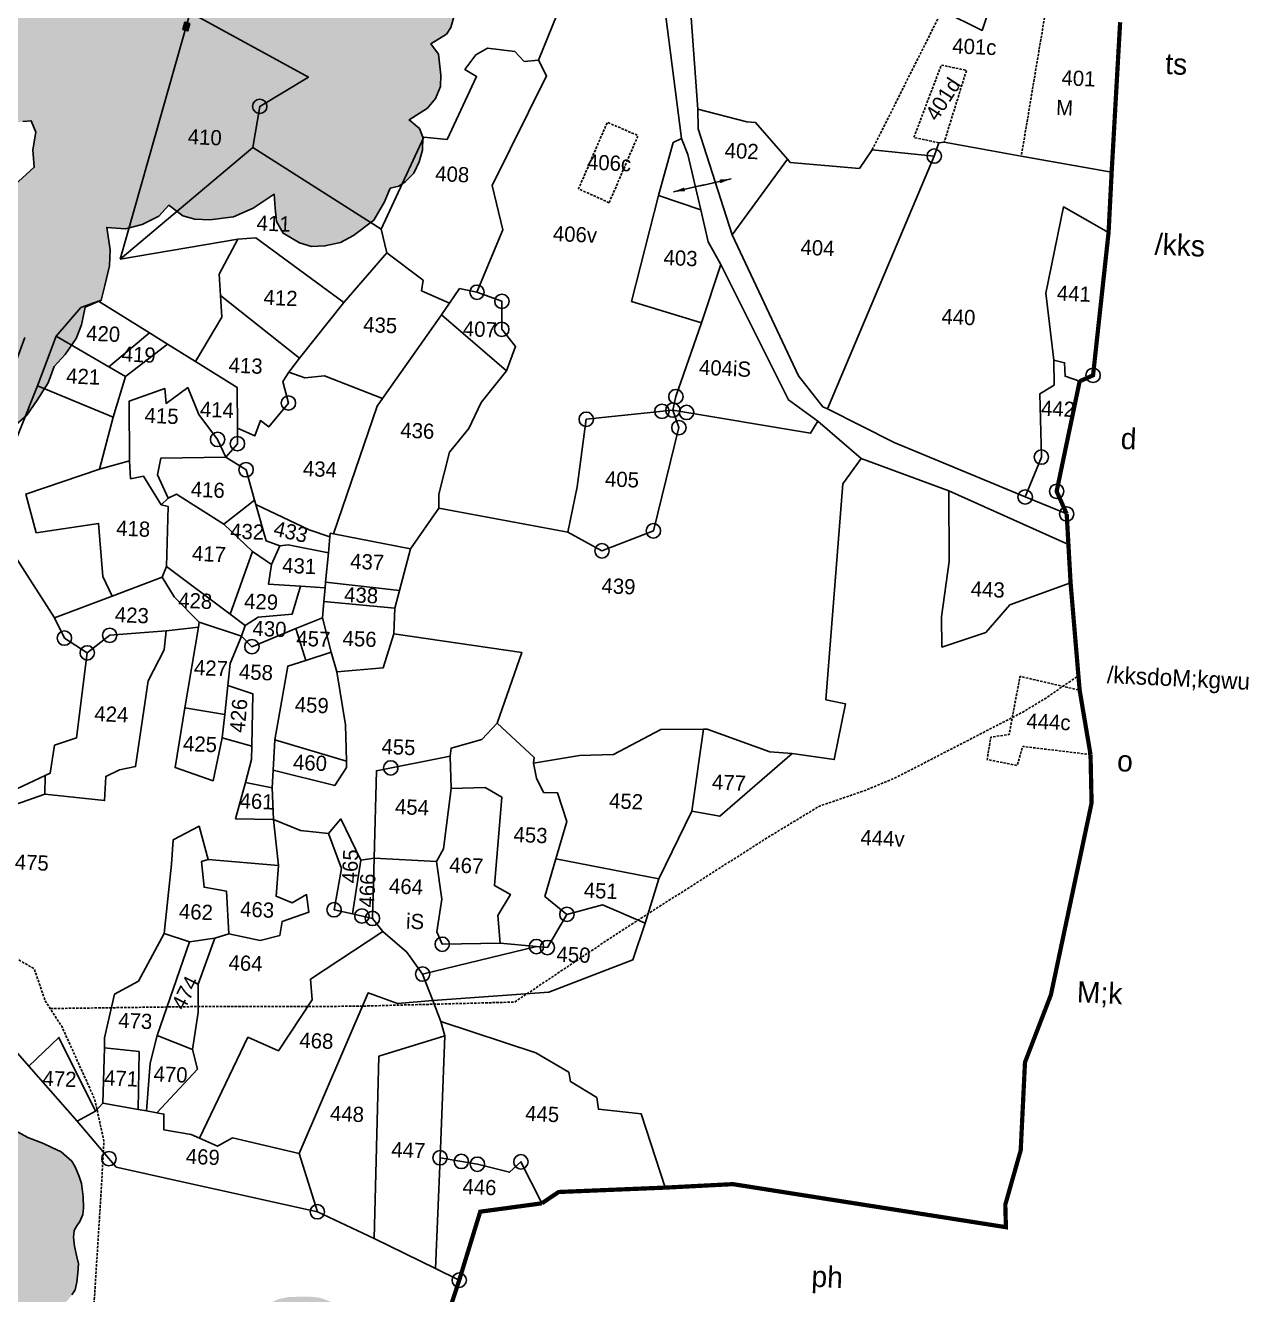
# Model space of a CAD drawing. Header units: feet. Extents: x 706 to 277341, y 6 to 2080556.
# Drawn here: x 276580 to 277308, y 2079181 to 2079936 of the extents above; entities that cross this region are included whole.
import ezdxf
from ezdxf.enums import TextEntityAlignment as Align

# ---------------------------------------------------------------- set-up
doc = ezdxf.new("R2010")
doc.units = ezdxf.units.FT
doc.header["$LTSCALE"] = 0.3
doc.header["$MEASUREMENT"] = 0
doc.linetypes.add('DASHED', pattern=[0.75, 0.5, -0.25])
for name, color, linetype in [('LINE_FOOTPATH', 1, 'DASHED'), ('POLY_HATCH', 12, 'Continuous'), ('POLY_PARCEL', 6, 'Continuous'), ('POLY_ROAD', 30, 'Continuous'), ('POLY_SUBPARCEL', 6, 'DASHED'), ('SYM_ARROW', 1, 'Continuous'), ('SYM_STONE', 1, 'Continuous'), ('TEXT_MAPIN', 7, 'Continuous'), ('TEXT_MAPOUT', 7, 'Continuous'), ('TEXT_PARCEL', 7, 'Continuous'), ('V_BOUND_LINE', 7, 'Continuous')]:
    doc.layers.add(name, color=color, linetype=linetype)
doc.styles.get("Standard").update_dxf_attribs({"font": 'simplex.shx'})
doc.styles.add('TEXT_MAP', font='')
doc.styles.get('TEXT_MAP').set_extended_font_data('Kruti Dev 050')
doc.dimstyles.get("Standard").update_dxf_attribs({"dimtxt": 0.18, "dimasz": 0.18, "dimexe": 0.18, "dimexo": 0.0625, "dimgap": 0.09, "dimtad": 0, "dimtih": 1, "dimtoh": 1, "dimdec": 4, "dimzin": 0, "dimdsep": 46, "dimtxsty": 'Standard', "dimcen": 0.09, "dimadec": 0, "dimazin": 0, "dimtfac": 1, "dimtdec": 4, "dimtofl": 0, "dimtmove": 0, "dimatfit": 3, "dimfxl": 0, "dimtolj": 1, "dimtzin": 0, "dimarcsym": 0})

# ---------------------------------------------------------------- blocks, each defined once
blk = doc.blocks.new('ARROWASPECT')
h = blk.add_hatch(color=256)
h.paths.add_polyline_path([(2.85, -2.85), (3.72, -1.98), (0, 0)])
h.paths.add_polyline_path([(0, 0), (1.98, -3.72), (2.85, -2.85)])
for points in [[(0, 0), (17.15, -17.15)], [(0, 0), (1.98, -3.72)], [(0, 0), (3.72, -1.98)], [(3.72, -1.98), (1.98, -3.72)]]:
    blk.add_lwpolyline(points)
blk = doc.blocks.new('STONE')
blk.add_circle((0, 0), 0.851)
blk = doc.blocks.new('STONESQUAREFILLED')
blk.add_hatch(color=256).paths.add_polyline_path([(0.7, -0.48), (0.7, 0.48), (-0.7, 0.48), (-0.7, -0.48)])
blk.add_lwpolyline([(-0.7, 0.48), (0.7, 0.48), (0.7, -0.48), (-0.7, -0.48)], close=True)
blk = doc.blocks.new('TEXTDOUBLEARROW')
for points in [[(-6.63, 0.01), (0.2, 0.01)], [(6.25, 0.01), (-0.58, 0.01)]]:
    blk.add_leader(points, dimstyle='Standard', override={"dimtxt": 2.5, "dimasz": 2.5, "dimexe": 1.25, "dimexo": 0.625, "dimgap": 0.625, "dimtad": 1, "dimtih": 0, "dimtoh": 0, "dimzin": 8, "dimcen": 2.5, "dimtofl": 1})
blk = doc.blocks.new('KSYB')
at = {"layer": 'POLY_HATCH'}
h = blk.add_hatch(dxfattribs=at)
h.set_pattern_fill('ZIGZAG', color=256, scale=51.517806, angle=-1.99796, style=0)
h.set_pattern_definition([(358.00204, (274924.42, 2078594.238), (6.660325, 6.211296), [6.439726, -6.439726]), (88.00204, (274930.856, 2078594.014), (-6.211296, 6.660325), [6.439726, -6.439726])])
h.paths.add_polyline_path([(276736.22, 2079831.53), (276736.91, 2079823.09), (276737.62, 2079814.9), (276741.9, 2079807.83), (276751.85, 2079802.04), (276759.2, 2079799.8), (276767.38, 2079800.26), (276776.87, 2079802.4), (276784.69, 2079806.83), (276797.16, 2079816.29), (276803.49, 2079827.45), (276806.99, 2079835.74), (276812.24, 2079837.04), (276816.07, 2079839.74), (276821.2, 2079845.01), (276824.42, 2079852.07), (276826.4, 2079859.18), (276826.68, 2079867.09), (276824.63, 2079872.35), (276818.13, 2079877.53), (276829.28, 2079884.81), (276834.19, 2079890.82), (276837.17, 2079898.14), (276837.41, 2079905.06), (276835.88, 2079917.77), (276831.15, 2079924.12), (276840.53, 2079930.02), (276843.15, 2079934.13), (276845.97, 2079944.18), (276847.73, 2079952.03), (276846.11, 2079962.23), (276850.29, 2079961.59), (276857.04, 2079962.66), (276861.02, 2079963.01), (276866.62, 2079967.52), (276873.62, 2079969.5), (276880.73, 2079974.7), (276883.17, 2079980.55), (276884.41, 2079987.68), (276885.61, 2079994.81), (276885.26, 2080000.99), (276882.26, 2080019.3), (276882.43, 2080024.34), (276881.56, 2080031.37), (276879.3, 2080039.02), (276870.59, 2080046.71), (276863.7, 2080050.03), (276850.66, 2080053.85), (276851.22, 2080061.95), (276850.12, 2080070.39), (276853.09, 2080075.33), (276854.18, 2080082.58), (276852.87, 2080092.99), (276856.04, 2080095.43), (276860.26, 2080095.85), (276864.05, 2080100.2), (276865.67, 2080106.3), (276866.53, 2080114.96), (276864.54, 2080122.31), (276868.42, 2080128.9), (276869.74, 2080134.74), (276869.95, 2080140.43), (276867.35, 2080154.53), (276870.33, 2080159.47), (276873.75, 2080169.15), (276875.11, 2080175.83), (276875.37, 2080183.39), (276873.48, 2080193.54), (276868.95, 2080200.14), (276861.03, 2080206.3), (276850.9, 2080214.07), (276855.07, 2080221.2), (276858.97, 2080228.35), (276859.8, 2080236.17), (276859.01, 2080245.47), (276858.63, 2080250.81), (276854.72, 2080260.26), (276857.39, 2080263.46), (276858.35, 2080266.79), (276857.43, 2080272.42), (276858.42, 2080276.87), (276859.31, 2080286.71), (276858.8, 2080295.97), (276857.25, 2080307.8), (276858.52, 2080312.23), (276859.3, 2080318.37), (276852.69, 2080321.68), (276848.23, 2080322.68), (276840.21, 2080317.63), (276830.99, 2080310.96), (276826.27, 2080305.83), (276818.58, 2080295.24), (276814.9, 2080284.01), (276807.63, 2080270.89), (276800.48, 2080255.37), (276798.8, 2080243.57), (276795.45, 2080234.34), (276794.92, 2080226.29), (276785.75, 2080231.96), (276767.83, 2080246.97), (276760.6, 2080249.49), (276754.52, 2080248.95), (276736.94, 2080244.51), (276723.63, 2080239.43), (276715.34, 2080233.41), (276707.69, 2080225.99), (276685.51, 2080191.18), (276682.06, 2080186.25), (276679.47, 2080177.25), (276678.61, 2080166.93), (276681.42, 2080160.78), (276687.87, 2080157.53), (276687.05, 2080155.53), (276681.14, 2080152.71), (276675.19, 2080148.63), (276660.42, 2080140.2), (276656.09, 2080131.77), (276655.9, 2080126.48), (276659.19, 2080119.29), (276651.2, 2080121.85), (276645.08, 2080120.29), (276638.79, 2080113.7), (276633.75, 2080114.12), (276628.69, 2080113.8), (276620.96, 2080109.27), (276610.54, 2080100.3), (276601.75, 2080086.97), (276600.16, 2080077.83), (276603.03, 2080066.12), (276607.62, 2080052.84), (276611.65, 2080045.13), (276603.83, 2080038.33), (276595.25, 2080038.82), (276588.53, 2080034.26), (276580.24, 2080021.18), (276579.51, 2080014.64), (276580.38, 2080003.25), (276576.29, 2080001.88), (276572.3, 2079997.2), (276567.79, 2079991.04), (276563.92, 2079981.59), (276562.06, 2079971.56), (276561.67, 2079960.47), (276563.97, 2079953.99), (276563.38, 2079951.48), (276562.23, 2079940.16), (276556.83, 2079930.26), (276555.31, 2079922.99), (276560.87, 2079915.73), (276569.8, 2079910.32), (276564.23, 2079902.69), (276560.48, 2079896.51), (276558.96, 2079889.25), (276559.51, 2079883.17), (276564.82, 2079876.17), (276572.26, 2079873.01), (276582.37, 2079874.72), (276587.54, 2079875.31), (276590.39, 2079868.26), (276588.72, 2079857.5), (276589.64, 2079846.91), (276577.65, 2079835.88), (276570.18, 2079821.21), (276567.51, 2079811.26), (276567.27, 2079804.31), (276568.92, 2079792.66), (276567.54, 2079789.88), (276563.36, 2079788.22), (276559.6, 2079783.97), (276556.97, 2079775.05), (276555.64, 2079766.34), (276555.43, 2079760.43), (276558.05, 2079754.41), (276563.39, 2079751.77), (276560.06, 2079744.93), (276554.46, 2079732.25), (276549.66, 2079720.31), (276549.43, 2079713.63), (276549.73, 2079707.43), (276552.49, 2079698.07), (276559.21, 2079691.14), (276567.26, 2079685.45), (276572.16, 2079685.53), (276577.92, 2079688.17), (276586.16, 2079695.6), (276592.54, 2079704.73), (276599.1, 2079715.38), (276602.67, 2079725.4), (276609.36, 2079732.84), (276615.93, 2079742.59), (276619.19, 2079750.89), (276621.3, 2079761.7), (276631.11, 2079766.06), (276633.16, 2079775.14), (276636.05, 2079787.01), (276636.4, 2079796.9), (276634.15, 2079810.58), (276645.51, 2079809.69), (276655.76, 2079812.55), (276665.84, 2079817.64), (276671.85, 2079824.37), (276680.53, 2079817.88), (276687.89, 2079815.89), (276697.04, 2079815.58), (276711.47, 2079817.55), (276723.3, 2079823.07)])
h.paths.add_polyline_path([(276724, 2079974.42), (276718.43, 2079975.55), (276717.6, 2079985.6), (276712.09, 2079988.15), (276704.44, 2079988.71), (276697, 2079986.61), (276691.69, 2079986.8), (276696.83, 2079998.7), (276698.99, 2080009.83), (276702.83, 2080018.53), (276700.81, 2080028.33), (276692.23, 2080035.99), (276704.01, 2080035.58), (276711.21, 2080039.16), (276716.39, 2080043.99), (276730.96, 2080055.86), (276735.55, 2080067.03), (276751.86, 2080078.25), (276764.95, 2080089.88), (276763.43, 2080097), (276764.95, 2080106.97), (276769.92, 2080114.16), (276776.02, 2080119.85), (276772.78, 2080128.5), (276773.55, 2080133.78), (276779.39, 2080139.25), (276779.69, 2080147.78), (276780.19, 2080153.66), (276782.13, 2080158.6), (276789.07, 2080163.07), (276796.8, 2080164.87), (276803.41, 2080168.47), (276811.44, 2080170.54), (276816.45, 2080170.37), (276821.09, 2080168.15), (276826.68, 2080159.4), (276827.69, 2080154.36), (276826.56, 2080147.33), (276823.15, 2080142.73), (276819.24, 2080140.51), (276814.42, 2080137.44), (276815.59, 2080128.85), (276813.45, 2080118.02), (276809.63, 2080110.2), (276803.98, 2080109.72), (276802.53, 2080102.11), (276798.67, 2080092.81), (276796.15, 2080088.18), (276791.67, 2080086.57), (276788.31, 2080074.61), (276783.03, 2080067.13), (276777.3, 2080063.5), (276775.17, 2080054.04), (276770.44, 2080045.37), (276762.39, 2080042.7), (276760.64, 2080035.91), (276754.69, 2080034.35), (276752.51, 2080030.89), (276752.93, 2080026.16), (276751.24, 2080020.03), (276747.97, 2080015.98), (276742.19, 2080014.16), (276737.09, 2080011.69), (276736.88, 2080005.51), (276734.2, 2079996.46), (276731.36, 2079990.96), (276727.74, 2079988.73), (276729.91, 2079983.35), (276729.15, 2079978.37)], flags=16)
h.paths.add_polyline_path([(276619.32, 2079237.07), (276617.17, 2079240.54), (276610.58, 2079246.2), (276605.01, 2079248.88), (276599.89, 2079251.32), (276590.27, 2079254.83), (276582.05, 2079259.19), (276576.94, 2079262.08), (276574.71, 2079263.06), (276572.33, 2079266.09), (276564.17, 2079272.48), (276559.99, 2079275.8), (276556.64, 2079277.27), (276552.11, 2079277.2), (276546.78, 2079276.63), (276542.19, 2079278.45), (276539.07, 2079279.92), (276535.48, 2079280.72), (276531.43, 2079281.54), (276527.64, 2079283.26), (276524.51, 2079284.5), (276515.94, 2079285.25), (276508.67, 2079284.6), (276502.58, 2079285.27), (276498.3, 2079286.09), (276493.54, 2079285.81), (276484.87, 2079284.07), (276476.82, 2079281.82), (276470.22, 2079283.23), (276464.43, 2079285.92), (276455.89, 2079287.8), (276449.8, 2079288.47), (276445.74, 2079288.84), (276441.19, 2079288.32), (276437.54, 2079287.54), (276433.87, 2079286.08), (276430.88, 2079284.83), (276427.43, 2079283.36), (276423.49, 2079280.79), (276421.38, 2079278.6), (276419.68, 2079275.26), (276419.59, 2079272.78), (276420.36, 2079268.9), (276421.86, 2079266.36), (276424.03, 2079263.8), (276430.33, 2079259.28), (276433.96, 2079256.43), (276438.1, 2079251.6), (276439.76, 2079247.41), (276442.15, 2079244.61), (276446.54, 2079240.58), (276445.02, 2079235.91), (276443.07, 2079231.9), (276441.98, 2079226.51), (276439.65, 2079218.22), (276438.59, 2079213.73), (276437.98, 2079209.23), (276438.5, 2079204.68), (276440.12, 2079199.19), (276442, 2079194.83), (276444.84, 2079191.79), (276448.38, 2079189.4), (276450.8, 2079187.28), (276454.51, 2079183.53), (276457.3, 2079178.91), (276459.17, 2079174.32), (276460.58, 2079169.06), (276463.49, 2079166.12), (276467.23, 2079162.82), (276472.34, 2079160.16), (276479.7, 2079156.73), (276487.71, 2079152.83), (276496.61, 2079148.45), (276506.07, 2079144.48), (276509.78, 2079142.78), (276511.73, 2079140.45), (276514.11, 2079137.2), (276514.98, 2079136.27), (276519.03, 2079134.3), (276521.55, 2079131.25), (276523.06, 2079127.61), (276523.88, 2079125.32), (276524.94, 2079123.02), (276526.01, 2079121.4), (276528.65, 2079119.27), (276531.1, 2079117.83), (276533.54, 2079116.38), (276535.73, 2079114.5), (276537.71, 2079112.84), (276539.93, 2079111.41), (276543.08, 2079110.85), (276546.68, 2079110.27), (276553.01, 2079110.05), (276557.12, 2079110.81), (276562.34, 2079111.31), (276566.45, 2079112.29), (276569.87, 2079113.08), (276574.03, 2079115.42), (276579.88, 2079120.65), (276585.24, 2079125.22), (276589.21, 2079128.7), (276594.1, 2079132.37), (276598.08, 2079136.31), (276603, 2079145.04), (276606.19, 2079148.02), (276610.39, 2079151.49), (276615.29, 2079155.62), (276617.89, 2079158.93), (276619.81, 2079162.03), (276620.88, 2079166.74), (276621.3, 2079172.38), (276621.73, 2079178.03), (276620.74, 2079182.13), (276619.16, 2079188.75), (276618.41, 2079197.03), (276620.5, 2079201.15), (276622.4, 2079203.8), (276624.13, 2079208.04), (276624.5, 2079212.1), (276624.34, 2079218.79), (276623.27, 2079226.97), (276621.83, 2079231.32)])
h.paths.add_polyline_path([(276555.58, 2079196.7), (276557.27, 2079193.25), (276558.5, 2079186.2), (276556.08, 2079179.07), (276551.87, 2079175.93), (276547.65, 2079177.06), (276544.56, 2079179.43), (276542.6, 2079181.76), (276539.75, 2079184.35), (276535.25, 2079187.71), (276531.63, 2079191.88), (276529.48, 2079194.89), (276526.39, 2079197.27), (276520.57, 2079199.28), (276516.11, 2079201.24), (276512.83, 2079204.53), (276511.09, 2079206.62), (276508.46, 2079208.98), (276504.94, 2079212.04), (276501.43, 2079215.33), (276498.5, 2079220.23), (276499.19, 2079225.71), (276501.65, 2079228), (276503.24, 2079228.17), (276507.22, 2079229.16), (276511.13, 2079227.22), (276514.44, 2079224.61), (276518.17, 2079221.31), (276521.46, 2079218.26), (276525.19, 2079214.73), (276528.72, 2079212.12), (276533.17, 2079209.93), (276540.66, 2079207.39), (276545.43, 2079204.52), (276552.29, 2079199.98)], flags=16)
h.paths.add_polyline_path([(276774.01, 2079156.79), (276768.66, 2079158.53), (276762.75, 2079158.99), (276757.08, 2079158.93), (276749.85, 2079158.67), (276743.88, 2079157.33), (276739.69, 2079155.42), (276735.98, 2079152.46), (276733.04, 2079149.47), (276729.13, 2079145.1), (276723.04, 2079143.64), (276718.63, 2079142.76), (276714.72, 2079141.35), (276709.75, 2079139.21), (276705.52, 2079136.26), (276703.1, 2079133.26), (276701.45, 2079130.23), (276700.52, 2079125.88), (276699.92, 2079119.68), (276694.25, 2079116.18), (276691.09, 2079114.23), (276688.42, 2079111.49), (276685.48, 2079108.5), (276684.08, 2079105.46), (276683.72, 2079102.38), (276684.38, 2079099.27), (276688.54, 2079092.33), (276686.29, 2079087.36), (276684.34, 2079083.3), (276683.92, 2079078.68), (276684.29, 2079074.55), (276686.37, 2079067.53), (276684.69, 2079063.72), (276682.32, 2079062.26), (276679.92, 2079060.02), (276678.26, 2079056.73), (276676.56, 2079052.16), (276676.14, 2079047.54), (276676.69, 2079039.01), (276676.2, 2079034.66), (276675.31, 2079031.09), (276674.7, 2079028.53), (276674.79, 2079023.64), (276674.58, 2079017.72), (276674.7, 2079013.6), (276673.49, 2079007.67), (276670.78, 2079004.72), (276668.35, 2079001.71), (276666.6, 2078995.85), (276666.69, 2078990.96), (276667.33, 2078987.07), (276668.91, 2078981.7), (276663.07, 2078976.25), (276660.1, 2078972.24), (276658.4, 2078967.92), (276657.24, 2078964.1), (276657.63, 2078960.48), (276659.08, 2078957.85), (276663.87, 2078952.35), (276658.55, 2078950.29), (276654.63, 2078948.62), (276652.23, 2078946.39), (276650.78, 2078941.55), (276650.36, 2078936.93), (276650.71, 2078932.28), (276653.4, 2078925.34), (276650.17, 2078922.32), (276645.93, 2078920.86), (276643.54, 2078918.88), (276642.18, 2078916.61), (276641.23, 2078911.75), (276641.87, 2078907.87), (276643.58, 2078901.63), (276642.35, 2078899.35), (276640.45, 2078896.58), (276638.27, 2078893.31), (276636.3, 2078888.49), (276635.35, 2078883.37), (276635.11, 2078876.68), (276636.76, 2078872.25), (276639.99, 2078868.79), (276642.77, 2078867.15), (276649.16, 2078865.64), (276649.09, 2078863.84), (276646.18, 2078860.2), (276643.48, 2078856.68), (276642, 2078851.07), (276641.04, 2078845.95), (276641.45, 2078842.85), (276644.29, 2078837.57), (276645.55, 2078832.78), (276645.08, 2078828.56), (276643.9, 2078824.48), (276644.29, 2078820.86), (276647.25, 2078816.89), (276649.32, 2078811.14), (276649.77, 2078808.05), (276649.93, 2078805.21), (276650.84, 2078801.83), (276654.77, 2078796.29), (276657.03, 2078794.41), (276659.8, 2078792.76), (276662.08, 2078791.66), (276665.41, 2078791.02), (276673.33, 2078789.66), (276674.58, 2078787.87), (276674.52, 2078786.33), (276675.21, 2078783.73), (276677.17, 2078781.09), (276680.2, 2078779.18), (276682.99, 2078777.79), (276685.81, 2078777.44), (276690.43, 2078777.02), (276694.04, 2078777.15), (276698.18, 2078777.52), (276702.87, 2078778.9), (276705.23, 2078780.11), (276708.39, 2078782.06), (276711.31, 2078784.53), (276713.98, 2078787.27), (276716.11, 2078789.26), (276717.19, 2078790.76), (276718.31, 2078793.3), (276718.97, 2078797.79), (276724.01, 2078800.45), (276762.35, 2078892.3), (276762.93, 2078897.47), (276763.87, 2078902.33), (276764.45, 2078911.49), (276762.88, 2078915.83), (276765.27, 2078920.21), (276766.61, 2078921.71), (276769.4, 2078927.79), (276769.54, 2078931.91), (276768.12, 2078935.56), (276764.37, 2078941.99), (276766.99, 2078947.45), (276769.92, 2078950.18), (276772.64, 2078954.21), (276773.81, 2078958.29), (276773.7, 2078962.41), (276770.73, 2078967.21), (276774.26, 2078971.15), (276776.75, 2078975.95), (276777.21, 2078981.86), (276776.06, 2078985.76), (276770.8, 2078993.02), (276771.34, 2078998.29), (276773.77, 2079001.55), (276777.04, 2079009.54), (276780.35, 2079012.91), (276782.49, 2079015.15), (276784.37, 2079017.15), (276786.03, 2079020.44), (276786.44, 2079024.8), (276786, 2079027.13), (276783.22, 2079034.46), (276785.32, 2079037.2), (276786.69, 2079039.47), (276788.1, 2079043.77), (276789.7, 2079045.26), (276791.57, 2079047.25), (276793.51, 2079051.05), (276794.68, 2079055.13), (276794.58, 2079059.51), (276793.47, 2079064.7), (276791.46, 2079066.31), (276788.42, 2079068.19), (276791.15, 2079071.99), (276793.81, 2079074.47), (276796.5, 2079077.72), (276797.38, 2079080.78), (276797.53, 2079085.16), (276796.17, 2079090.35), (276793.73, 2079094.3), (276791.22, 2079096.19), (276784.33, 2079098.76), (276784.72, 2079101.83), (276786.62, 2079104.85), (276789.85, 2079108.6), (276792.84, 2079113.13), (276794.08, 2079119.01), (276793.22, 2079123.93), (276792.28, 2079126.54), (276790.61, 2079130.46), (276789.77, 2079135.9), (276789.42, 2079140.81), (276787.51, 2079144.99), (276783.8, 2079149.5), (276781.07, 2079152.43), (276777.05, 2079155.4)])
h.paths.add_polyline_path([(276748.89, 2079109.74), (276749.79, 2079104.67), (276748.52, 2079099.53), (276746.63, 2079095.08), (276746.37, 2079092.89), (276747.26, 2079090.94), (276749.07, 2079087.81), (276748.9, 2079082.79), (276746.28, 2079079.28), (276745.2, 2079075.87), (276745.05, 2079071.65), (276744.91, 2079067.63), (276742.97, 2079060.59), (276743.79, 2079053.66), (276742.34, 2079047.86), (276739.27, 2079043.48), (276739.03, 2079041.79), (276740.56, 2079039.6), (276740.98, 2079037.31), (276741.31, 2079031.37), (276740.4, 2079027.5), (276738.06, 2079024.95), (276737.24, 2079023.45), (276737.56, 2079021.71), (276739.63, 2079019.18), (276741.63, 2079014.4), (276740.82, 2079010.67), (276739.4, 2079008.41), (276737.96, 2079005.78), (276737.08, 2079002.55), (276736.98, 2078999.49), (276737.73, 2078993.71), (276736.01, 2078988.4), (276734.19, 2078985.59), (276733.53, 2078983.12), (276733.44, 2078980.63), (276734.13, 2078978.3), (276735.12, 2078972.23), (276734.74, 2078968.5), (276732.54, 2078964.94), (276729.56, 2078962.93), (276729.47, 2078960.25), (276731.43, 2078956.34), (276732.42, 2078951.23), (276730.97, 2078948.31), (276729.35, 2078945.87), (276727.91, 2078943.05), (276727.23, 2078940.19), (276727.89, 2078937.1), (276729.24, 2078931.98), (276728.01, 2078924.33), (276724.5, 2078923.07), (276723.52, 2078922.53), (276723.06, 2078920.44), (276724.61, 2078916.15), (276723.66, 2078909.41), (276721.27, 2078907.46), (276720.26, 2078906.15), (276720.2, 2078904.24), (276721.39, 2078901.64), (276722.57, 2078894.42), (276718.54, 2078888.22), (276717.64, 2078885.92), (276716.4, 2078880.09), (276713.35, 2078878.59), (276711.76, 2078876.92), (276710.72, 2078874.46), (276710.2, 2078870.65), (276709.77, 2078866.1), (276707.8, 2078862.48), (276707.18, 2078856.05), (276704, 2078851.63), (276700.46, 2078850.97), (276697.12, 2078853.08), (276696.08, 2078856.37), (276696.56, 2078859.23), (276696.86, 2078862.1), (276696.35, 2078864.23), (276694.74, 2078867.35), (276693.37, 2078872.19), (276692.99, 2078877.77), (276694.08, 2078881.56), (276696.69, 2078884.92), (276697.35, 2078887.2), (276697.47, 2078890.84), (276697.63, 2078895.25), (276698.9, 2078898.84), (276700.51, 2078900.9), (276701.35, 2078902.98), (276700.86, 2078905.49), (276698.68, 2078910.63), (276699.67, 2078915.31), (276701.15, 2078919.28), (276702.09, 2078924.04), (276702.27, 2078929.22), (276703.56, 2078933.2), (276705.17, 2078935.44), (276707.02, 2078939.02), (276707.33, 2078942.27), (276707.13, 2078947.56), (276708.18, 2078950.4), (276710.01, 2078953.21), (276711.1, 2078957.01), (276711.22, 2078960.46), (276711.18, 2078964.68), (276711.94, 2078970.02), (276713.4, 2078973.42), (276714.68, 2078977.02), (276714.82, 2078981.23), (276714.06, 2078989.23), (276714.82, 2078992.16), (276716.65, 2078994.97), (276717.69, 2078997.43), (276717.78, 2078999.92), (276717.13, 2079003.2), (276716.7, 2079007.63), (276716.97, 2079015.23), (276718.62, 2079018.49), (276721.39, 2079020.62), (276722.44, 2079023.27), (276722.5, 2079024.8), (276721.78, 2079026.17), (276720.49, 2079027.94), (276719.83, 2079030.84), (276719.68, 2079037.03), (276721.52, 2079040.94), (276722.94, 2079043), (276723.99, 2079045.35), (276723.85, 2079046.7), (276722.97, 2079049.22), (276721.91, 2079051.75), (276719.65, 2079057.03), (276719.61, 2079062.76), (276720.71, 2079066.94), (276723.13, 2079070.31), (276724.38, 2079072.95), (276724.49, 2079076.2), (276724.61, 2079079.65), (276724.76, 2079083.87), (276726.02, 2079087.08), (276726.59, 2079093.36), (276728.05, 2079095.83), (276730.01, 2079096.91), (276731.44, 2079099.36), (276731.7, 2079101.46), (276730.45, 2079106.36), (276734.43, 2079111.91), (276739.88, 2079113.62), (276745.68, 2079112.25)], flags=16)
at = {"layer": 'LINE_FOOTPATH', "ltscale": 10, "flags": 128}
for points in [[(276603.34, 2079333.6), (276689.21, 2079335.42), (276789.28, 2079336.41), (276886.71, 2079339.74), (276950.94, 2079383.39), (277041.07, 2079441.8), (277071.79, 2079460.71), (277099.75, 2079470.55), (277118.32, 2079478.49), (277195.51, 2079519.07), (277209.24, 2079527.54), (277229.29, 2079541.55)], [(276675.51, 2078740), (276612.61, 2078819.48), (276611.82, 2078861.08), (276615.77, 2078910.18), (276622.13, 2079038.48), (276628.28, 2079096.84), (276635.31, 2079223.63), (276636.7, 2079252.92), (276630.87, 2079278.49), (276610.4, 2079322.85), (276600.12, 2079338.5), (276593.33, 2079357.77), (276562.91, 2079375.01)]]:
    blk.add_lwpolyline(points, dxfattribs=at)
at = {"layer": 'POLY_HATCH'}
for points in [[(276586.16, 2079695.6), (276577.92, 2079688.17)], [(276577.65, 2079835.88), (276589.64, 2079846.91), (276588.72, 2079857.5), (276590.39, 2079868.26), (276587.54, 2079875.31), (276582.37, 2079874.72)], [(276845.97, 2079944.18), (276843.15, 2079934.13), (276840.53, 2079930.02), (276831.15, 2079924.12), (276835.88, 2079917.77), (276837.41, 2079905.06), (276837.17, 2079898.14), (276834.19, 2079890.82), (276829.28, 2079884.81), (276818.13, 2079877.53), (276824.63, 2079872.35), (276826.68, 2079867.09), (276826.4, 2079859.18), (276824.42, 2079852.07), (276821.2, 2079845.01), (276816.07, 2079839.74), (276812.24, 2079837.04), (276806.99, 2079835.74), (276803.49, 2079827.45), (276797.16, 2079816.29), (276784.69, 2079806.83), (276776.87, 2079802.4), (276767.38, 2079800.26), (276759.2, 2079799.8), (276751.85, 2079802.04), (276741.9, 2079807.83), (276737.62, 2079814.9), (276736.91, 2079823.09), (276736.22, 2079831.53), (276723.3, 2079823.07), (276711.47, 2079817.55), (276697.04, 2079815.58), (276687.89, 2079815.89), (276680.53, 2079817.88), (276671.85, 2079824.37), (276665.84, 2079817.64), (276655.76, 2079812.55), (276645.51, 2079809.69), (276634.15, 2079810.58), (276636.4, 2079796.9), (276636.05, 2079787.01), (276633.16, 2079775.14), (276631.11, 2079766.06), (276621.3, 2079761.7), (276619.19, 2079750.89), (276615.93, 2079742.59), (276609.36, 2079732.84), (276602.67, 2079725.4), (276599.1, 2079715.38), (276592.54, 2079704.73), (276586.16, 2079695.6)], [(276617.89, 2079158.93), (276619.81, 2079162.03), (276620.88, 2079166.74), (276621.3, 2079172.38), (276621.73, 2079178.03), (276620.74, 2079182.13), (276619.16, 2079188.75), (276618.67, 2079194.2), (276619.04, 2079198.26), (276620.5, 2079201.15), (276622.4, 2079203.8), (276624.13, 2079208.04), (276624.5, 2079212.1), (276624.34, 2079218.79), (276623.27, 2079226.97), (276621.83, 2079231.32), (276619.32, 2079237.07), (276617.17, 2079240.54), (276610.58, 2079246.2), (276605.01, 2079248.88), (276599.89, 2079251.32), (276590.27, 2079254.83), (276582.05, 2079259.19)]]:
    blk.add_lwpolyline(points, dxfattribs=at)
at = {"layer": 'POLY_PARCEL'}
for points in [[(276896.9, 2079914.55), (276924.41, 2079984.19)], [(277142.9, 2079946.83), (277167.48, 2079934.91), (277179.96, 2079973.98)], [(276642.45, 2079791.23), (276684.09, 2079942.07)], [(276722.91, 2079860.03), (276726.94, 2079885.13), (276756.5, 2079903.26), (276684.09, 2079942.07)], [(276801.69, 2079810.78), (276827.33, 2079867.13), (276841.43, 2079865.69), (276859.12, 2079904.35), (276852.04, 2079908.68), (276858.64, 2079917.57), (276865.7, 2079921.72), (276882.31, 2079919.88), (276888.06, 2079913.71), (276896.9, 2079914.55)], [(276860.39, 2079772.75), (276875.85, 2079810.95), (276869.23, 2079837.98), (276901.83, 2079905.18), (276896.9, 2079914.55)], [(276994.4, 2079885.43), (277024.34, 2079878.06), (277029.7, 2079877.56), (277049.27, 2079855.38)], [(276984.49, 2079867.54), (276979.38, 2079864.93), (276970.71, 2079832.57)], [(277049.27, 2079855.38), (277051.01, 2079853.41), (277093.29, 2079850.04), (277100.97, 2079861.47)], [(277100.97, 2079861.47), (277138.82, 2079857.94)], [(277138.82, 2079857.94), (277141.63, 2079866.1)], [(277141.63, 2079866.1), (277144.86, 2079866.46)], [(277144.86, 2079866.46), (277191.99, 2079858.3)], [(276722.91, 2079860.03), (276642.45, 2079791.23)], [(276801.69, 2079810.78), (276722.91, 2079860.03)], [(277015.84, 2079808.89), (277049.27, 2079855.38)], [(277074.85, 2079703.14), (277138.82, 2079857.94)], [(277191.99, 2079858.3), (277247.22, 2079848.99)], [(276970.71, 2079832.57), (276954.8, 2079767.82), (276997.64, 2079755.16)], [(276970.71, 2079832.57), (276996.63, 2079823.97)], [(277212.77, 2079733.98), (277207.58, 2079774.81), (277217.97, 2079827.57), (277245.62, 2079812.14)], [(276805.21, 2079796.27), (276801.69, 2079810.78)], [(276714.14, 2079804.07), (276642.45, 2079791.23)], [(276714.14, 2079804.07), (276702.91, 2079782.59), (276703.83, 2079769.53)], [(276779.18, 2079765.76), (276725.26, 2079804.91), (276714.14, 2079804.07)], [(276779.18, 2079765.76), (276805.21, 2079796.27)], [(276805.21, 2079796.27), (276827.45, 2079779.78), (276826.61, 2079773.34), (276843.66, 2079765.9)], [(277009.12, 2079790.77), (276997.64, 2079755.16)], [(276703.83, 2079769.53), (276704.76, 2079756.34), (276688.86, 2079729.19)], [(276703.83, 2079769.53), (276752.4, 2079731.57)], [(276843.66, 2079765.9), (276849.73, 2079774.9), (276860.39, 2079772.75)], [(276878.7, 2079724.99), (276884.2, 2079739.74), (276875.7, 2079750.22), (276875.64, 2079767.29), (276860.39, 2079772.75)], [(276603.71, 2079743.87), (276618.74, 2079761.65), (276629.4, 2079765.56), (276660.8, 2079746.35)], [(276752.4, 2079731.57), (276779.18, 2079765.76)], [(276838.89, 2079758.85), (276843.66, 2079765.9)], [(276803.22, 2079707.42), (276838.89, 2079758.85)], [(276838.89, 2079758.85), (276878.7, 2079724.99)], [(276997.64, 2079755.16), (276982.31, 2079709.97), (276980.52, 2079701.7)], [(276636.09, 2079725.49), (276660.8, 2079746.35)], [(276660.8, 2079746.35), (276671.8, 2079739.63)], [(276592.52, 2079713.5), (276603.71, 2079743.87)], [(276636.09, 2079725.49), (276603.71, 2079743.87)], [(276646.19, 2079719.75), (276671.8, 2079739.63)], [(276671.8, 2079739.63), (276688.86, 2079729.19)], [(276745.91, 2079723.03), (276752.4, 2079731.57)], [(277212.77, 2079733.98), (277213.19, 2079718.79), (277204.46, 2079713.4), (277205.64, 2079674.78), (277195.96, 2079650.36)], [(277228.67, 2079721.21), (277219.71, 2079724.25), (277219.36, 2079732.49), (277212.77, 2079733.98)], [(276646.19, 2079719.75), (276636.09, 2079725.49)], [(276688.86, 2079729.19), (276714.47, 2079713.53), (276714.77, 2079688.73)], [(276745.91, 2079723.03), (276742.32, 2079717.3), (276745.87, 2079704.23), (276733.95, 2079689.56), (276728.85, 2079693.43), (276725.44, 2079684), (276714.77, 2079688.73)], [(276803.22, 2079707.42), (276767.73, 2079721.03), (276755.66, 2079719.6), (276745.91, 2079723.03)], [(276838.04, 2079640.79), (276838.13, 2079649.32), (276844.41, 2079674.93), (276856.05, 2079689.6), (276863.43, 2079705.49), (276878.7, 2079724.99)], [(276638.93, 2079694.83), (276646.19, 2079719.75)], [(276604.01, 2079572.03), (276579.24, 2079610.27), (276559.4, 2079633.55), (276571.53, 2079659.33), (276592.52, 2079713.5)], [(276592.52, 2079713.5), (276638.93, 2079694.83)], [(276649.02, 2079668.22), (276648.69, 2079704.62), (276670.4, 2079712.51), (276671.21, 2079703.46), (276684.33, 2079713.15), (276691.28, 2079696.75), (276702.78, 2079681.69), (276707.97, 2079670.85)], [(276773.97, 2079624.54), (276799.94, 2079702.7), (276803.22, 2079707.42)], [(276980.52, 2079701.7), (276927.67, 2079695.72), (276922.42, 2079654.39), (276916.89, 2079626.77)], [(276916.89, 2079626.77), (276937.92, 2079615.51), (276969.19, 2079627.95), (276984.28, 2079691.05), (276980.52, 2079701.7)], [(276980.52, 2079701.7), (277064.65, 2079688.24), (277069.11, 2079695.6)], [(276630.91, 2079663.01), (276638.93, 2079694.83)], [(276714.77, 2079688.73), (276714.89, 2079679.17), (276707.97, 2079670.85)], [(276649.02, 2079668.22), (276630.91, 2079663.01)], [(276668.73, 2079641.44), (276657.66, 2079658.96), (276649.81, 2079657.29), (276649.02, 2079668.22)], [(276707.97, 2079670.85), (276668.2, 2079669.9), (276666.29, 2079659.84), (276672.8, 2079645.59)], [(276707.97, 2079670.85), (276720.3, 2079663.32), (276725.67, 2079644.77)], [(277054.92, 2079492.77), (277080.61, 2079489.19), (277087.24, 2079523.29), (277075.25, 2079525.72), (277084.54, 2079657.55), (277095.67, 2079673.06)], [(276630.91, 2079663.01), (276585.95, 2079647.44), (276592.53, 2079623.85), (276630.54, 2079629.92), (276633.3, 2079597.51), (276639.18, 2079585.49)], [(277149.42, 2079653.65), (277149.81, 2079610.64), (277145.44, 2079576.74), (277145.87, 2079558.35), (277172.49, 2079567.55), (277187.1, 2079584.54), (277224.07, 2079598.24)], [(276672.8, 2079645.59), (276668.73, 2079641.44)], [(276672.8, 2079645.59), (276677.96, 2079648.14), (276706.94, 2079630)], [(276706.94, 2079630), (276725.67, 2079644.77)], [(276725.67, 2079644.77), (276726.43, 2079642.12)], [(276672.16, 2079603.81), (276672.99, 2079640.51), (276668.73, 2079641.44)], [(276771.76, 2079622.75), (276759.14, 2079627), (276726.43, 2079642.12)], [(276726.43, 2079642.12), (276732.82, 2079620.05), (276741.28, 2079617.03)], [(276821.12, 2079615.8), (276838.04, 2079640.79)], [(276838.04, 2079640.79), (276916.89, 2079626.77)], [(276706.94, 2079630), (276724.67, 2079613.41)], [(276771.76, 2079622.75), (276770.91, 2079612.97)], [(276773.97, 2079624.54), (276771.95, 2079624.92), (276771.76, 2079622.75)], [(276821.12, 2079615.8), (276773.97, 2079624.54)], [(276724.67, 2079613.41), (276711.3, 2079575.19)], [(276736.21, 2079605.53), (276724.67, 2079613.41)], [(276741.28, 2079617.03), (276736.21, 2079605.53)], [(276741.28, 2079617.03), (276746.33, 2079617.69), (276770.91, 2079612.97)], [(276814.5, 2079590.4), (276821.12, 2079615.8)], [(276770.91, 2079612.97), (276769.35, 2079595.02)], [(276672.16, 2079603.81), (276669.6, 2079597.28)], [(276711.3, 2079575.19), (276672.16, 2079603.81)], [(276753.99, 2079592.45), (276734.58, 2079593.57), (276736.21, 2079605.53)], [(276669.6, 2079597.28), (276639.18, 2079585.49)], [(276669.6, 2079597.28), (276676.97, 2079585.34), (276692.46, 2079570.05)], [(276720.4, 2079568.25), (276728.42, 2079573.46), (276749.14, 2079575.46), (276753.99, 2079592.45)], [(276769.07, 2079591.59), (276753.99, 2079592.45)], [(276769.07, 2079591.59), (276768.32, 2079583.3)], [(276769.35, 2079595.02), (276769.07, 2079591.59)], [(276769.35, 2079595.02), (276814.5, 2079590.4)], [(276811.67, 2079579.53), (276814.5, 2079590.4)], [(276639.18, 2079585.49), (276604.01, 2079572.03)], [(276768.32, 2079583.3), (276767.57, 2079573.34)], [(276768.32, 2079583.3), (276811.67, 2079579.53)], [(276711.3, 2079575.19), (276720.4, 2079568.25)], [(276811.35, 2079563.96), (276811.67, 2079579.53)], [(276624.2, 2079550.83), (276610.2, 2079559.74), (276604.01, 2079572.03)], [(276672.22, 2079564.73), (276692.02, 2079567.08)], [(276692.02, 2079567.08), (276684.03, 2079517.82)], [(276692.46, 2079570.05), (276692.02, 2079567.08)], [(276718.29, 2079561.83), (276692.46, 2079570.05)], [(276720.4, 2079568.25), (276718.29, 2079561.83)], [(276767.57, 2079573.34), (276751.48, 2079566.59)], [(276773.04, 2079552.4), (276767.57, 2079573.34)], [(276672.22, 2079564.73), (276671.12, 2079553.11), (276661.49, 2079533.98), (276654.21, 2079481.66), (276644.38, 2079479.55), (276636.06, 2079475.56), (276635.54, 2079460.78), (276599.04, 2079464.39)], [(276624.2, 2079550.83), (276637.83, 2079561.65), (276672.22, 2079564.73)], [(276710.24, 2079531.53), (276711.44, 2079545.08), (276718.29, 2079561.83)], [(276751.48, 2079566.59), (276724.68, 2079555.37), (276718.29, 2079561.83)], [(276751.48, 2079566.59), (276757.57, 2079547.29)], [(276776.55, 2079540.51), (276804.92, 2079543.14), (276811.35, 2079563.96)], [(276811.35, 2079563.96), (276889.48, 2079553.03), (276874.75, 2079509.83)], [(276757.57, 2079547.29), (276773.04, 2079552.4)], [(276773.04, 2079552.4), (276776.55, 2079540.51)], [(276599.18, 2079475.83), (276602.15, 2079477.27), (276604.69, 2079494.27), (276618.1, 2079498.87), (276624.2, 2079550.83)], [(276739.05, 2079498.67), (276746.69, 2079543.69), (276757.57, 2079547.29)], [(276776.55, 2079540.51), (276782.21, 2079508.22), (276782.95, 2079486.04)], [(276708.4, 2079513.92), (276710.24, 2079531.53)], [(276710.24, 2079531.53), (276725.54, 2079526.53), (276725.01, 2079494.61)], [(276684.03, 2079517.82), (276678.34, 2079481.28), (276701.59, 2079473.4), (276706.91, 2079499.66)], [(276684.03, 2079517.82), (276708.4, 2079513.92)], [(276706.91, 2079499.66), (276708.4, 2079513.92)], [(276846.2, 2079489.43), (276846.73, 2079494.4), (276865.47, 2079499.81), (276874.75, 2079509.83)], [(276874.75, 2079509.83), (276897.57, 2079489.06), (276897.18, 2079485.53)], [(277000.79, 2079507.13), (276974.65, 2079506.72), (276945.92, 2079491.32), (276925.2, 2079490.61), (276897.18, 2079485.53)], [(276994.01, 2079457.03), (277000.79, 2079507.13)], [(277054.92, 2079492.77), (277041.29, 2079493.7), (277002.86, 2079507.16), (277000.79, 2079507.13)], [(276706.91, 2079499.66), (276725.01, 2079494.61)], [(276738.16, 2079480.16), (276739.05, 2079498.67)], [(276739.05, 2079498.67), (276782.95, 2079486.04)], [(276725.01, 2079494.61), (276724.88, 2079486.52), (276721.33, 2079472.45)], [(276800.25, 2079426.84), (276801.27, 2079480.29), (276846.2, 2079489.43)], [(276846.2, 2079489.43), (276846.98, 2079469.78)], [(276994.01, 2079457.03), (277011, 2079454.1), (277054.92, 2079492.77)], [(276782.95, 2079486.04), (276783.08, 2079482.15), (276775.91, 2079470.99), (276738.16, 2079480.16)], [(276897.18, 2079485.53), (276899.01, 2079476.55), (276903.35, 2079467.84), (276911.9, 2079467.54), (276917.72, 2079450.22), (276911.21, 2079427.27)], [(276505.86, 2079431.14), (276599.18, 2079475.83)], [(276599.04, 2079464.39), (276599.18, 2079475.83)], [(276737.63, 2079469.38), (276738.16, 2079480.16)], [(276738.75, 2079450.09), (276715.55, 2079450.18), (276721.33, 2079472.45)], [(276721.33, 2079472.45), (276737.63, 2079469.38)], [(276737.63, 2079469.38), (276738.75, 2079450.09)], [(276838.29, 2079425.14), (276842.48, 2079432.84), (276846.98, 2079469.78)], [(276846.98, 2079469.78), (276867.7, 2079470.48), (276877.85, 2079464.78), (276873.83, 2079410.71), (276883.63, 2079405.37), (276876.04, 2079392.44), (276877.6, 2079375.62)], [(276599.04, 2079464.39), (276544.59, 2079444.88), (276531.6, 2079429.75), (276505.86, 2079431.14)], [(276772.33, 2079441.68), (276779.78, 2079450.7), (276792.11, 2079425.66)], [(276974.12, 2079415.52), (276994.01, 2079457.03)], [(276672.39, 2079379.85), (276676.72, 2079422.19), (276677.6, 2079437.14), (276693.24, 2079445.51), (276698.96, 2079425.34)], [(276738.75, 2079450.09), (276740.36, 2079435.05), (276742.02, 2079422.06)], [(276772.33, 2079441.68), (276755.29, 2079443.45), (276738.75, 2079450.09)], [(276787.31, 2079392.76), (276776.06, 2079395.19), (276780.51, 2079420.36), (276772.33, 2079441.68)], [(276712.01, 2079379.95), (276710.42, 2079406.04), (276696.58, 2079408.31), (276694.99, 2079424.05), (276698.96, 2079425.34)], [(276698.96, 2079425.34), (276742.02, 2079422.06)], [(276742.02, 2079422.06), (276740.65, 2079403.2), (276750.51, 2079399.29), (276759.25, 2079404.34), (276760.66, 2079393.59), (276744.4, 2079387.74), (276743.03, 2079379.22), (276731.14, 2079376.07), (276712.01, 2079379.95)], [(276792.11, 2079425.66), (276787.31, 2079392.76)], [(276792.11, 2079425.66), (276800.25, 2079426.84)], [(276799.55, 2079390.12), (276800.25, 2079426.84)], [(276838.29, 2079425.14), (276800.25, 2079426.84)], [(276877.6, 2079375.62), (276842.24, 2079374.72), (276838.93, 2079382.32), (276841.77, 2079402.2), (276838.29, 2079425.14)], [(276911.21, 2079427.27), (276904.7, 2079404.31), (276918.21, 2079393.51)], [(276911.21, 2079427.27), (276974.12, 2079415.52)], [(276965.97, 2079388.5), (276974.12, 2079415.52)], [(276918.21, 2079393.51), (276939.87, 2079399.46), (276965.97, 2079388.5)], [(276799.55, 2079390.12), (276787.31, 2079392.76)], [(276805.95, 2079382.23), (276799.55, 2079390.12)], [(276899.76, 2079373.72), (276906.44, 2079373.15), (276918.21, 2079393.51)], [(276695.09, 2079255.17), (276724.09, 2079316.97), (276742.72, 2079308.83), (276763.08, 2079340.22), (276762.09, 2079352.73), (276805.95, 2079382.23)], [(276805.95, 2079382.23), (276820.59, 2079369.66), (276830.43, 2079356.38)], [(276965.97, 2079388.5), (276958.6, 2079365.99), (276907.62, 2079345.99), (276836.74, 2079340.4)], [(276636.52, 2079309.96), (276636.63, 2079316.08), (276642.54, 2079342.73), (276657.1, 2079350.78), (276672.39, 2079379.85)], [(276668.78, 2079317.75), (276687.92, 2079374.96)], [(276672.39, 2079379.85), (276687.92, 2079374.96)], [(276687.92, 2079374.96), (276703.34, 2079377.28)], [(276703.34, 2079377.28), (276693.44, 2079349.09), (276693.55, 2079331.92), (276690.26, 2079309.21)], [(276712.01, 2079379.95), (276703.34, 2079377.28)], [(276830.43, 2079356.38), (276899.76, 2079373.72)], [(276899.76, 2079373.72), (276877.6, 2079375.62)], [(276836.74, 2079340.4), (276830.43, 2079356.38)], [(276836.74, 2079340.4), (276815.18, 2079338.35), (276797.2, 2079344.68), (276755.94, 2079246.26)], [(276841.83, 2079327.5), (276836.74, 2079340.4)], [(276590.52, 2079298.38), (276560.59, 2079331.91)], [(276841.83, 2079327.5), (276844.3, 2079318.91)], [(276979.45, 2079227.22), (276964.41, 2079272.19), (276938.35, 2079274.77), (276937.26, 2079281.84), (276921.17, 2079291.45), (276920.03, 2079297.18), (276899.99, 2079308.94), (276841.83, 2079327.5)], [(276590.52, 2079298.38), (276608.72, 2079315.99), (276631.46, 2079271.24)], [(276662.57, 2079271.57), (276664.62, 2079300.78), (276668.78, 2079317.75)], [(276690.26, 2079309.21), (276668.78, 2079317.75)], [(276802.07, 2079194.79), (276804.1, 2079306.08), (276844.3, 2079318.91)], [(276844.3, 2079318.91), (276841.9, 2079244.37)], [(276635.92, 2079276.07), (276636.52, 2079309.96)], [(276657.34, 2079272.45), (276657.73, 2079307.8), (276636.52, 2079309.96)], [(276690.26, 2079309.21), (276693.4, 2079297.28), (276668.89, 2079270.5)], [(276620.35, 2079264.97), (276590.52, 2079298.38)], [(276631.46, 2079271.24), (276635.92, 2079276.07)], [(276635.92, 2079276.07), (276657.34, 2079272.45)], [(276620.35, 2079264.97), (276631.46, 2079271.24)], [(276644.25, 2079237.13), (276620.35, 2079264.97)], [(276657.34, 2079272.45), (276662.57, 2079271.57)], [(276662.57, 2079271.57), (276668.89, 2079270.5)], [(276668.89, 2079270.5), (276673.17, 2079269.78), (276673.19, 2079260.15), (276689.87, 2079257.43), (276695.09, 2079255.17)], [(276695.09, 2079255.17), (276706.04, 2079250.45), (276715.14, 2079255.48), (276755.94, 2079246.26)], [(276755.94, 2079246.26), (276767.3, 2079210.85)], [(276841.9, 2079244.37), (276839.72, 2079176.73)], [(276841.9, 2079244.37), (276864.74, 2079240.63), (276884.44, 2079235.9), (276891.28, 2079242.28), (276904.29, 2079217.06)], [(276767.3, 2079210.85), (276644.25, 2079237.13)], [(276802.07, 2079194.79), (276767.3, 2079210.85)], [(276839.72, 2079176.73), (276802.07, 2079194.79)], [(276854.2, 2079169.78), (276839.72, 2079176.73)]]:
    blk.add_lwpolyline(points, dxfattribs=at)
at = {"layer": 'POLY_ROAD'}
for points in [[(276994.4, 2079885.43), (276989.93, 2079941.16), (276983.8, 2079995.19)], [(276968.28, 2079986.38), (276984.49, 2079867.54)], [(277015.84, 2079808.89), (276994.63, 2079873.57), (276994.4, 2079885.43)], [(276984.49, 2079867.54), (276988.48, 2079857.74), (276996.63, 2079823.97)], [(276996.63, 2079823.97), (277001.29, 2079804.66), (277009.12, 2079790.77)], [(277074.85, 2079703.14), (277072.06, 2079704.51), (277057.08, 2079723.22), (277015.84, 2079808.89)], [(277009.12, 2079790.77), (277051.05, 2079708.52), (277069.11, 2079695.6)], [(277195.96, 2079650.36), (277115.8, 2079683.05), (277074.85, 2079703.14)], [(277069.11, 2079695.6), (277095.67, 2079673.06)], [(277095.67, 2079673.06), (277149.42, 2079653.65)], [(277149.42, 2079653.65), (277222.57, 2079621.64)], [(277221.38, 2079640.19), (277195.96, 2079650.36)]]:
    blk.add_lwpolyline(points, dxfattribs=at)
at = {"layer": 'POLY_SUBPARCEL', "ltscale": 10, "flags": 128}
for points in [[(277100.97, 2079861.47), (277142.9, 2079946.83)], [(277206.57, 2079949.71), (277191.99, 2079858.3)], [(277141.63, 2079866.1), (277126.31, 2079869.19), (277142.73, 2079913.52), (277158.13, 2079910.45), (277144.86, 2079866.46)], [(276940.67, 2079827.99), (276921.88, 2079836.27), (276939.16, 2079877.04), (276957.96, 2079869.05), (276940.67, 2079827.99)], [(277237.05, 2079493.48), (277195.63, 2079498.12), (277192.36, 2079486.46), (277174.01, 2079489.96), (277176.08, 2079503.58), (277187.29, 2079505.41), (277193.62, 2079540.84), (277230.11, 2079532.7)]]:
    blk.add_lwpolyline(points, dxfattribs=at)
at = {"layer": 'V_BOUND_LINE', "const_width": 2.58}
for points in [[(277251.69, 2079940.52), (277247.22, 2079848.99)], [(277247.22, 2079848.99), (277245.62, 2079812.14)], [(277245.62, 2079812.14), (277236.82, 2079724.91), (277228.67, 2079721.21)], [(277228.67, 2079721.21), (277215.14, 2079653.96), (277221.38, 2079640.19)], [(277221.38, 2079640.19), (277222.57, 2079621.64)], [(277222.57, 2079621.64), (277224.07, 2079598.24)], [(277224.07, 2079598.24), (277230.11, 2079532.7)], [(277230.11, 2079532.7), (277237.05, 2079493.48)], [(277237.05, 2079493.48), (277237.93, 2079463.94), (277214.01, 2079346.71), (277198.5, 2079305.4), (277196.3, 2079251.66), (277187.15, 2079218.44), (277187.63, 2079204.68), (277020.78, 2079229.66), (276979.45, 2079227.22)], [(276979.45, 2079227.22), (276914.44, 2079224.05), (276904.29, 2079217.06)], [(276904.29, 2079217.06), (276866.7, 2079211.66), (276854.2, 2079169.78)], [(276854.2, 2079169.78), (276780.95, 2078939.46), (276746.18, 2078851.29), (276735.36, 2078825.49), (276695.88, 2078738.37), (276639.45, 2078742.9), (276636.56, 2078753.53)]]:
    blk.add_lwpolyline(points, dxfattribs=at)
at = {"layer": 'SYM_ARROW', "ltscale": 10, "xscale": 2.804134671928089, "yscale": 2.804134671928089, "zscale": 2.804134671928089, "rotation": 13.06856700291652}
blk.add_blockref('TEXTDOUBLEARROW', (276997.91, 2079839.1), dxfattribs=at)
at = {"layer": 'SYM_ARROW', "xscale": 1.806606886867043, "yscale": 1.806606886867043, "zscale": 1.806606886867043, "rotation": 115.0782516730211}
blk.add_blockref('ARROWASPECT', (276569.77, 2079701.71), dxfattribs=at)
at = {"layer": 'SYM_STONE'}
for name, p, xscale, yscale, zscale, rotation in [('STONESQUAREFILLED', (276681.71, 2079933.45), 3.325989544974908, 3.325989544974908, 3.325989544974908, 254.5701404968876), ('STONE', (276726.94, 2079885.13), 5.151780583914045, 5.151780583914045, 5.151780583914045, 358.0020357429324), ('STONE', (277138.82, 2079857.94), 5.151780583914045, 5.151780583914045, 5.151780583914045, 358.0020357429324), ('STONE', (276860.39, 2079772.75), 5.151780583914045, 5.151780583914045, 5.151780583914045, 358.0020357429324), ('STONE', (276875.64, 2079767.29), 5.151780583914045, 5.151780583914045, 5.151780583914045, 358.0020357429324), ('STONE', (276875.7, 2079750.22), 5.151780583914045, 5.151780583914045, 5.151780583914045, 358.0020357429324), ('STONE', (277236.82, 2079724.91), 5.151780583914045, 5.151780583914045, 5.151780583914045, 358.0020357429324), ('STONE', (276982.31, 2079709.97), 5.151780583914045, 5.151780583914045, 5.151780583914045, 358.0020357429324), ('STONE', (276745.87, 2079704.23), 5.151780583914045, 5.151780583914045, 5.151780583914045, 358.0020357429324), ('STONE', (276927.67, 2079695.72), 5.151780583914045, 5.151780583914045, 5.151780583914045, 358.0020357429324), ('STONE', (276973.85, 2079700.94), 5.151780583914045, 5.151780583914045, 5.151780583914045, 358.0020357429324), ('STONE', (276980.52, 2079701.7), 5.151780583914045, 5.151780583914045, 5.151780583914045, 358.0020357429324), ('STONE', (276988.89, 2079700.36), 5.151780583914045, 5.151780583914045, 5.151780583914045, 358.0020357429324), ('STONE', (276984.28, 2079691.05), 5.151780583914045, 5.151780583914045, 5.151780583914045, 358.0020357429324), ('STONE', (276702.78, 2079681.69), 5.151780583914045, 5.151780583914045, 5.151780583914045, 358.0020357429324), ('STONE', (276714.89, 2079679.17), 5.151780583914045, 5.151780583914045, 5.151780583914045, 358.0020357429324), ('STONE', (277205.64, 2079674.78), 5.151780583914045, 5.151780583914045, 5.151780583914045, 358.0020357429324), ('STONE', (276720.3, 2079663.32), 5.151780583914045, 5.151780583914045, 5.151780583914045, 358.0020357429324), ('STONE', (277195.96, 2079650.36), 5.151780583914045, 5.151780583914045, 5.151780583914045, 358.0020357429324), ('STONE', (277215.14, 2079653.96), 5.151780583914045, 5.151780583914045, 5.151780583914045, 358.0020357429324), ('STONE', (277221.38, 2079640.19), 5.151780583914045, 5.151780583914045, 5.151780583914045, 358.0020357429324), ('STONE', (276969.19, 2079627.95), 5.151780583914045, 5.151780583914045, 5.151780583914045, 358.0020357429324), ('STONE', (276937.92, 2079615.51), 5.151780583914045, 5.151780583914045, 5.151780583914045, 358.0020357429324), ('STONE', (276610.2, 2079559.74), 5.151780583914045, 5.151780583914045, 5.151780583914045, 358.0020357429324), ('STONE', (276637.83, 2079561.65), 5.151780583914045, 5.151780583914045, 5.151780583914045, 358.0020357429324), ('STONE', (276724.68, 2079555.37), 5.151780583914045, 5.151780583914045, 5.151780583914045, 358.0020357429324), ('STONE', (276624.2, 2079550.83), 5.151780583914045, 5.151780583914045, 5.151780583914045, 358.0020357429324), ('STONE', (276810.02, 2079482.07), 5.151780583914045, 5.151780583914045, 5.151780583914045, 358.0020357429324), ('STONE', (276776.06, 2079395.19), 5.151780583914045, 5.151780583914045, 5.151780583914045, 358.0020357429324), ('STONE', (276918.21, 2079393.51), 5.151780583914045, 5.151780583914045, 5.151780583914045, 358.0020357429324), ('STONE', (276793.09, 2079391.52), 5.151780583914045, 5.151780583914045, 5.151780583914045, 358.0020357429324), ('STONE', (276799.55, 2079390.12), 5.151780583914045, 5.151780583914045, 5.151780583914045, 358.0020357429324), ('STONE', (276842.24, 2079374.72), 5.151780583914045, 5.151780583914045, 5.151780583914045, 358.0020357429324), ('STONE', (276899.76, 2079373.72), 5.151780583914045, 5.151780583914045, 5.151780583914045, 358.0020357429324), ('STONE', (276906.44, 2079373.15), 5.151780583914045, 5.151780583914045, 5.151780583914045, 358.0020357429324), ('STONE', (276830.43, 2079356.38), 5.151780583914045, 5.151780583914045, 5.151780583914045, 358.0020357429324), ('STONE', (276639.82, 2079242.29), 5.151780583914045, 5.151780583914045, 5.151780583914045, 358.0020357429324), ('STONE', (276841.9, 2079244.37), 5.151780583914045, 5.151780583914045, 5.151780583914045, 358.0020357429324), ('STONE', (276854.92, 2079242.24), 5.151780583914045, 5.151780583914045, 5.151780583914045, 358.0020357429324), ('STONE', (276864.74, 2079240.63), 5.151780583914045, 5.151780583914045, 5.151780583914045, 358.0020357429324), ('STONE', (276891.28, 2079242.28), 5.151780583914045, 5.151780583914045, 5.151780583914045, 358.0020357429324), ('STONE', (276767.3, 2079210.85), 5.151780583914045, 5.151780583914045, 5.151780583914045, 358.0020357429324), ('STONE', (276854.2, 2079169.78), 5.151780583914045, 5.151780583914045, 5.151780583914045, 358.0020357429324)]:
    blk.add_blockref(name, p, dxfattribs=dict(at, xscale=xscale, yscale=yscale, zscale=zscale, rotation=rotation))
at = {"layer": 'TEXT_MAPIN', "style": 'TEXT_MAP'}
for s, height, p in [('401c', 9.273, (277162.86, 2079924.94)), ('M', 9.27, (277218.21, 2079888.11)), ('406c', 9.273, (276940.43, 2079852.28)), ('444c', 9.273, (277211.26, 2079513.18)), ('iS', 9.273, (276825.61, 2079388.67))]:
    blk.add_text(s, height=height, rotation=358.00204, dxfattribs=at).set_placement(p, align=Align.MIDDLE)
at = {"layer": 'TEXT_MAPOUT', "style": 'TEXT_MAP'}
for s, height, rotation, p in [('ts', 12.879, 358.00204, (277279.23, 2079909.11)), ('/kks', 12.879, 358.00204, (277273.7, 2079798.87)), ('d', 12.88, 358.00204, (277253.84, 2079680.16)), ('/kksdoM;kgwu', 10.3036, 357.68366, (277246.59, 2079537.21)), ('o', 12.88, 358.00204, (277253.15, 2079483.47)), ('M;k', 12.879, 358.00204, (277229.68, 2079342.23)), ('ph', 12.879, 358.00204, (277069.01, 2079167.44))]:
    blk.add_text(s, height=height, rotation=rotation, dxfattribs=at).set_placement(p)
at = {"layer": 'TEXT_PARCEL', "style": 'TEXT_MAP'}
for s, rotation, p in [('401', 358.00204, (277226.56, 2079906.1)), ('401d', 57.51427, (277143.75, 2079892.88)), ('410', 358.00204, (276693.56, 2079866.07)), ('402', 358.00204, (277021.3, 2079860.16)), ('408', 358.00204, (276844.77, 2079844.65)), ('411', 358.00204, (276735.99, 2079813.71)), ('406v', 358.00204, (276919.95, 2079808.5)), ('403', 358.00204, (276984.51, 2079794.53)), ('404', 358.00204, (277068.06, 2079801.44)), ('441', 358.00204, (277224.73, 2079774.68)), ('412', 358.00204, (276740.55, 2079768.41)), ('440', 358.00204, (277154.41, 2079759.86)), ('435', 358.00204, (276801.49, 2079752.22)), ('407', 358.00204, (276862.34, 2079750.16)), ('420', 358.00204, (276632.44, 2079745.66)), ('419', 358.00204, (276654.25, 2079733.11)), ('413', 358.00204, (276719.56, 2079726.86)), ('404iS', 358.00204, (277012.18, 2079727.66)), ('421', 358.00204, (276620.46, 2079719.53)), ('442', 358.00204, (277215.58, 2079704.4)), ('415', 358.00204, (276668.5, 2079695.74)), ('414', 358.00204, (276702.22, 2079699.79)), ('436', 358.00204, (276824.66, 2079687.96)), ('434', 358.00204, (276765.39, 2079664.08)), ('405', 358.00204, (276949.8, 2079659.21)), ('416', 358.00204, (276697.05, 2079650.91)), ('418', 358.00204, (276651.7, 2079626.85)), ('432', 358.00204, (276721.29, 2079625.6)), ('433', 347.41146, (276747.91, 2079625.66)), ('417', 358.00204, (276698.07, 2079611.77)), ('431', 358.00204, (276753.18, 2079604.88)), ('437', 358.00204, (276794.66, 2079607.71)), ('439', 358.00204, (276948.18, 2079593.98)), ('443', 358.00204, (277173.57, 2079593.74)), ('438', 358.00204, (276791.13, 2079587.3)), ('428', 358.00204, (276689.89, 2079583.13)), ('429', 358.00204, (276730.1, 2079582.87)), ('423', 358.00204, (276651.29, 2079574.05)), ('430', 358.00204, (276735.35, 2079566.32)), ('457', 358.00204, (276762.18, 2079560.41)), ('456', 358.00204, (276790.41, 2079560.67)), ('427', 358.00204, (276699.78, 2079542.18)), ('458', 358.00204, (276727.31, 2079539.82)), ('426', 85.55737, (276716.84, 2079513.21)), ('459', 358.00204, (276761.52, 2079520)), ('424', 358.00204, (276639.24, 2079513.6)), ('425', 358.00204, (276693.49, 2079495.72)), ('455', 358.00204, (276814.64, 2079494.79)), ('460', 358.00204, (276760.72, 2079484.8)), ('477', 358.00204, (277016.52, 2079474.68)), ('452', 358.00204, (276953.81, 2079462.79)), ('461', 358.00204, (276728.3, 2079461.04)), ('454', 358.00204, (276823.17, 2079458.15)), ('453', 358.00204, (276895.66, 2079441.74)), ('444v', 358.00204, (277110.52, 2079441.42)), ('475', 358.00204, (276591.38, 2079422.55)), ('465', 87.90705, (276785.69, 2079421.84)), ('467', 358.00204, (276856.61, 2079422.85)), ('466', 87.90705, (276796.23, 2079407.14)), ('464', 358.00204, (276819.91, 2079409.76)), ('451', 358.00204, (276938.79, 2079407.99)), ('462', 358.00204, (276691.8, 2079393.28)), ('463', 358.00204, (276729.14, 2079394.95)), ('450', 358.00204, (276922.44, 2079368.93)), ('464', 358.00204, (276722.33, 2079362.22)), ('474', 63.441, (276685.54, 2079343.85)), ('473', 358.00204, (276655.28, 2079326.48)), ('468', 358.00204, (276765.92, 2079315.2)), ('471', 358.00204, (276646.87, 2079291.33)), ('470', 358.00204, (276677.08, 2079293.99)), ('472', 358.00204, (276609.31, 2079290.82)), ('448', 358.00204, (276784.95, 2079270.72)), ('445', 358.00204, (276904.09, 2079271.54)), ('447', 358.00204, (276822.55, 2079248.94)), ('469', 358.00204, (276697.14, 2079243.81)), ('446', 358.00204, (276866.15, 2079226.67))]:
    blk.add_text(s, height=9.273, rotation=rotation, dxfattribs=at).set_placement(p, align=Align.MIDDLE)

msp = doc.modelspace()

# ---------------------------------------------------------------- block references
at = {"xscale": 0.9749181663385333, "yscale": 0.9749181663385333, "zscale": 0.9749181663385333, "rotation": 359.5592678696223}
msp.add_blockref('KSYB', (-8655.86, 54305.56), dxfattribs=at)

doc.saveas('drawing.dxf')
